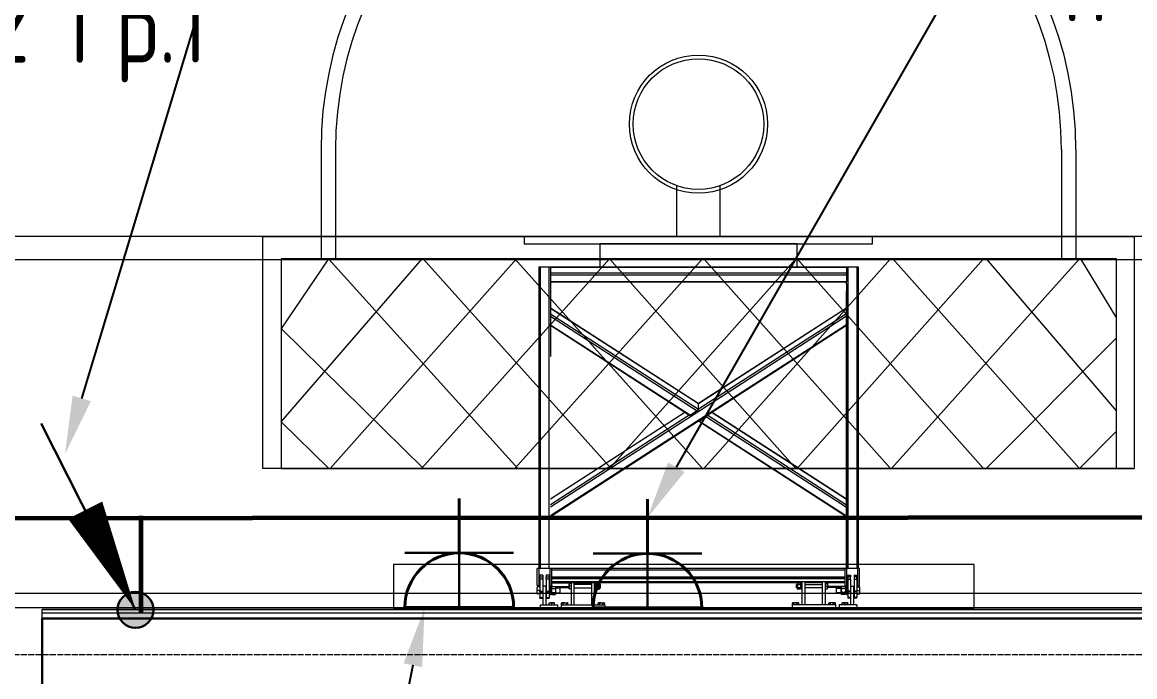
# Model space of a CAD drawing. Header units: millimetres. Extents: x -32 to 417638015, y -35 to 175284279.
# Drawn here: x 416161552 to 416165384, y 175251868 to 175254123 of the extents above; entities that cross this region are included whole.
import ezdxf
from ezdxf import colors
from ezdxf.entities.mleader import LeaderData, LeaderLine
from ezdxf.enums import TextEntityAlignment as Align
from ezdxf.math import Vec2, Vec3

# ---------------------------------------------------------------- set-up
doc = ezdxf.new("R2010")
doc.units = ezdxf.units.MM
doc.linetypes.add('ADSK_Линия сетки', pattern=[25, 20, -2.5, 0, -2.5])
doc.linetypes.add('CONTINOUS', pattern=[0])
for name, color, linetype, lineweight in [('_ЭМ_гофра', 5, 'Continuous', 60), ('_ЭМ_Розетки быт', 5, 'Continuous', 30), ('_ЭМ_ТХобщее_слой', 7, 'Continuous', 30), ('Оси', 253, 'Continuous', 9), ('Стены несущие', 7, 'Continuous', 30), ('Стены отделка', 7, 'Continuous', 30), ('Стены штриховка', 7, 'Continuous', 9), ('ТХ', 5, 'Continuous', 0), ('ШТРИХОВКА', 252, 'Continuous', 15), ('ЭМ_Лоток 1_2', 162, 'Continuous', 30)]:
    doc.layers.add(name, color=color, linetype=linetype, lineweight=lineweight)
doc.layers.add('_ЭМ_Надписи', color=7, linetype='Continuous')
doc.styles.add('GOST Common', font='GOST_Common.ttf', dxfattribs={"width": 0.9, "height": 350})
doc.styles.add('ЭОМ', font='isocpeur.ttf', dxfattribs={"width": 0.85, "height": 250})

# ---------------------------------------------------------------- blocks, each defined once
blk = doc.blocks.new('План подвала')
at = {"layer": 'Оси', "color": 8, "linetype": 'ADSK_Линия сетки'}
blk.add_line((-9557.833, 20539.741), (56671.895, 20539.741), dxfattribs=at)
at = {"layer": 'Стены несущие', "color": 8}
for p, q in [((22618.213, 20663.192), (28501.895, 20663.192)), ((22618.213, 20358.192), (22618.213, 20663.192)), ((28549.213, 20663.192), (22618.213, 20663.192))]:
    blk.add_line(p, q, dxfattribs=at)
at = {"layer": 'Стены отделка', "color": 8, "lineweight": 9}
for p in [(22618.213, 20663.192), (28549.213, 20695.192)]:
    blk.add_line(p, (22618.213, 20695.192), dxfattribs=at)
at = {"layer": 'Стены штриховка', "color": 8}
for p, q in [((28549.213, 20693.192), (22618.213, 20693.192)), ((22618.213, 20683.192), (28501.895, 20683.192))]:
    blk.add_line(p, q, dxfattribs=at)
blk = doc.blocks.new('_ЭМ_ТХ2_подвал')
at = {"color": 8, "lineweight": 5}
for p, q in [((29522.2, 21990.5), (29522.2, 21610.5)), ((29572.2, 21990.5), (29572.2, 21610.5)), ((32072.2, 21990.5), (32072.2, 21610.5)), ((32122.2, 21990.5), (32122.2, 21610.5)), ((35719.6, 21690.5), (25924.8, 21690.5)), ((35799.6, 21610.5), (25844.8, 21610.5)), ((29572.2, 21610.5), (29522.2, 21610.5)), ((32122.2, 21610.5), (32072.2, 21610.5)), ((35849.6, 20460.5), (25794.8, 20460.5)), ((35899.6, 20410.5), (25744.8, 20410.5))]:
    blk.add_line(p, q, dxfattribs=at)
for centre, radius, start, end in [((30042.1, 21154), 3610, 101.5842, 171.4539), ((30041.5, 21155.5), 3530, 101.8392, 171.2843), ((30822.2, 21990.5), 1300, 0, 180), ((30822.2, 21990.5), 1250, 0, 180)]:
    blk.add_arc(centre, radius, start, end, dxfattribs=at)
at = {"layer": 'ТХ', "color": 8, "lineweight": 20}
for p, q in [((30747.2, 21690.5), (30747.2, 21865.6)), ((30897.2, 21690.5), (30897.2, 21865.6)), ((30222.2, 21690.5), (30222.2, 21665.2)), ((31422.2, 21690.5), (30222.2, 21690.5)), ((30897.2, 21690.5), (30747.2, 21690.5)), ((31422.2, 21665.2), (31422.2, 21690.5)), ((30222.2, 21665.2), (31422.2, 21665.2)), ((31162.2, 21665.2), (30482.2, 21665.2)), ((30482.2, 21665.2), (30482.2, 21585.5)), ((31162.2, 21585.5), (31162.2, 21665.2)), ((30482.2, 21585.5), (31162.2, 21585.5))]:
    blk.add_line(p, q, dxfattribs=at)
at = {"layer": 'ТХ', "color": 8, "linetype": 'Continuous', "lineweight": 15}
for p, q in [((30272.2, 21585.5), (31372.2, 21585.5)), ((30272.2, 21585.5), (30272.2, 20546)), ((30277.2, 21585.5), (30277.2, 20546)), ((30307.2, 21585.5), (30307.2, 20546)), ((30312.2, 21585.5), (30312.2, 21565.2)), ((30312.2, 21585.5), (30312.2, 21533.3)), ((30312.2, 21584.4), (31332.2, 21584.4)), ((31332.2, 21585.5), (31332.2, 21565.2)), ((31332.2, 21585.5), (31332.2, 21533.3)), ((31337.2, 21585.5), (31337.2, 20546)), ((31367.2, 21585.5), (31367.2, 20546)), ((31372.2, 21585.5), (31372.2, 20546)), ((30312.2, 21565.2), (31332.2, 21565.2)), ((30312.2, 21565.2), (30312.2, 21558.2)), ((30312.2, 21558.2), (31332.2, 21558.2)), ((30312.2, 21558.2), (30312.2, 21535.1)), ((30312.2, 21535.1), (31332.2, 21535.1)), ((30312.2, 21535.1), (30312.2, 21533.3)), ((31332.2, 21558.2), (31332.2, 21565.2)), ((31332.2, 21558.2), (31332.2, 21535.1)), ((31332.2, 21533.3), (31332.2, 21535.1)), ((31332.2, 21533.3), (30312.2, 21533.3)), ((30312.2, 21533.3), (30312.2, 21526.2)), ((30312.2, 21526.2), (30312.2, 21503.2)), ((30312.2, 21503.2), (30312.2, 21501.4)), ((30312.2, 21501.4), (30312.2, 21310.2)), ((31332.2, 21526.2), (31332.2, 21533.3)), ((31332.2, 21526.2), (31332.2, 21503.2)), ((31332.2, 20546), (31332.2, 21503.2)), ((31332.2, 21501.4), (31332.2, 21310.2)), ((30312.2, 21444.5), (30821.6, 21115.6)), ((30312.2, 21443.5), (30822.2, 21114.3)), ((30312.2, 21424.4), (30822.2, 21095.1)), ((30822.1, 21115.1), (31332.2, 21444.5)), ((31332.2, 21443.5), (30822.2, 21114.3)), ((31332.2, 21424.4), (30822.2, 21095.1)), ((30312.2, 21416.2), (30818.3, 21089.4)), ((31332.2, 21416.2), (30312.2, 20757.6)), ((30312.2, 21386), (30795, 21074.3)), ((31332.2, 21386), (30312.2, 20727.5)), ((30791.7, 21073.7), (30312.2, 21383.3)), ((31332.2, 21383.3), (30312.2, 20724.7)), ((30312.2, 21317.7), (30312.2, 21309.5)), ((30312.2, 21309.5), (30312.2, 21279.3)), ((31332.2, 21309.5), (31332.2, 21317.7)), ((31332.2, 21309.5), (31332.2, 21279.3)), ((30312.2, 21279.3), (30312.2, 21276.6)), ((31332.2, 21276.6), (31332.2, 21279.3)), ((31332.2, 21276.6), (31332.2, 20546)), ((30822.2, 21095.1), (30822.2, 21114.3)), ((30312.2, 20785.9), (30774.8, 21084.6)), ((30775.6, 21084.1), (30312.2, 20785)), ((30790.4, 21074.6), (30312.2, 20765.8)), ((30818.3, 21089.4), (30795, 21074.3)), ((30854.1, 21074.6), (31332.2, 20765.8)), ((30868.9, 21084.1), (31332.2, 20785)), ((30869.6, 21084.6), (31332.2, 20785.9)), ((31332.2, 20724.7), (30822.8, 21053.6)), ((30825.3, 21056), (30825.5, 21055.9)), ((30849.5, 21071.2), (30826.1, 21056.2)), ((30849.5, 21069.3), (30826.1, 21054.2)), ((30826.1, 21054.2), (31332.2, 20727.5)), ((30840.1, 21065.6), (30840.4, 21065.4)), ((30842.7, 21067.2), (30842.9, 21067)), ((30849.5, 21069.3), (31332.2, 20757.6)), ((31377.2, 20546), (30267.2, 20546)), ((30267.2, 20489.1), (30267.2, 20546)), ((30273.2, 20485.3), (30273.2, 20546)), ((30311.2, 20485.3), (30311.2, 20546)), ((30317.2, 20489.1), (30317.2, 20546)), ((31327.2, 20540.5), (30317.2, 20540.5)), ((31327.2, 20489.1), (31327.2, 20546)), ((31333.2, 20485.3), (31333.2, 20546)), ((31371.2, 20485.3), (31371.2, 20546)), ((31377.2, 20489.1), (31377.2, 20546)), ((30286.2, 20523.4), (30276.2, 20523.4)), ((30276.2, 20523.4), (30276.2, 20517)), ((30276.2, 20517), (30286.2, 20517)), ((30276.2, 20510), (30276.2, 20517)), ((30286.2, 20510), (30276.2, 20510)), ((30276.2, 20510), (30276.2, 20467.7)), ((30286.2, 20523.4), (30286.2, 20517)), ((30286.2, 20517), (30286.2, 20510)), ((30286.2, 20510), (30286.2, 20467.7)), ((30308.2, 20523.4), (30298.2, 20523.4)), ((30298.2, 20523.4), (30298.2, 20517)), ((30298.2, 20517), (30308.2, 20517)), ((30298.2, 20510), (30298.2, 20517)), ((30308.2, 20510), (30298.2, 20510)), ((30298.2, 20510), (30298.2, 20467.7)), ((30308.2, 20523.4), (30308.2, 20517)), ((30308.2, 20517), (30308.2, 20510)), ((30308.2, 20510), (30308.2, 20467.7)), ((31327.2, 20516), (30317.2, 20516)), ((31327.2, 20514.5), (30317.2, 20514.5)), ((31327.2, 20510.5), (30317.2, 20510.5)), ((31179.7, 20500.5), (30317.2, 20500.5)), ((30317.2, 20500.5), (30384.7, 20500.5)), ((30384.7, 20420.5), (30384.7, 20500.5)), ((30384.7, 20500.5), (30394.7, 20500.5)), ((30394.7, 20500.5), (30454.7, 20500.5)), ((30394.7, 20420.5), (30394.7, 20500.5)), ((30454.7, 20420.5), (30454.7, 20500.5)), ((30454.7, 20500.5), (30464.7, 20500.5)), ((30464.7, 20420.5), (30464.7, 20500.5)), ((31189.7, 20500.5), (31179.7, 20500.5)), ((31179.7, 20420.5), (31179.7, 20500.5)), ((31249.7, 20500.5), (31189.7, 20500.5)), ((31189.7, 20420.5), (31189.7, 20500.5)), ((31259.7, 20500.5), (31249.7, 20500.5)), ((31249.7, 20420.5), (31249.7, 20500.5)), ((31327.2, 20500.5), (31259.7, 20500.5)), ((31259.7, 20420.5), (31259.7, 20500.5)), ((31336.2, 20523.4), (31346.2, 20523.4)), ((31336.2, 20523.4), (31336.2, 20517)), ((31346.2, 20517), (31336.2, 20517)), ((31336.2, 20517), (31336.2, 20510)), ((31336.2, 20510), (31346.2, 20510)), ((31336.2, 20510), (31336.2, 20467.7)), ((31346.2, 20523.4), (31346.2, 20517)), ((31346.2, 20510), (31346.2, 20517)), ((31346.2, 20510), (31346.2, 20467.7)), ((31358.2, 20523.4), (31368.2, 20523.4)), ((31358.2, 20523.4), (31358.2, 20517)), ((31368.2, 20517), (31358.2, 20517)), ((31358.2, 20517), (31358.2, 20510)), ((31358.2, 20510), (31368.2, 20510)), ((31358.2, 20510), (31358.2, 20467.7)), ((31368.2, 20523.4), (31368.2, 20517)), ((31368.2, 20510), (31368.2, 20517)), ((31368.2, 20510), (31368.2, 20467.7)), ((30276.2, 20482.5), (30267.3, 20482.5)), ((30276.2, 20470.5), (30267.3, 20470.5)), ((30276.2, 20485.3), (30273.2, 20485.3)), ((30276.2, 20467.7), (30286.2, 20467.7)), ((30276.2, 20465.9), (30276.2, 20467.7)), ((30276.2, 20465.9), (30286.2, 20465.9)), ((30276.2, 20465.9), (30276.2, 20446.1)), ((30298.2, 20485.3), (30286.2, 20485.3)), ((30286.2, 20484.5), (30287.2, 20484.5)), ((30286.2, 20480.5), (30287.2, 20480.5)), ((30287.2, 20478.5), (30286.2, 20478.5)), ((30286.2, 20467.7), (30286.2, 20465.9)), ((30286.2, 20465.9), (30286.2, 20446.1)), ((30286.2, 20462.5), (30287.2, 20462.5)), ((30287.2, 20420.5), (30287.2, 20485.3)), ((30297.2, 20420.5), (30297.2, 20485.3)), ((30297.2, 20484.5), (30298.2, 20484.5)), ((30297.2, 20480.5), (30298.2, 20480.5)), ((30298.2, 20478.5), (30297.2, 20478.5)), ((30297.2, 20462.5), (30298.2, 20462.5)), ((30298.2, 20467.7), (30308.2, 20467.7)), ((30298.2, 20465.9), (30298.2, 20467.7)), ((30298.2, 20465.9), (30308.2, 20465.9)), ((30298.2, 20465.9), (30298.2, 20446.1)), ((30311.2, 20485.3), (30308.2, 20485.3)), ((30308.2, 20467.7), (30308.2, 20465.9)), ((30308.2, 20465.9), (30308.2, 20446.1)), ((30311.2, 20485.3), (30311.2, 20464.7)), ((30311.2, 20484.5), (30377.2, 20484.5)), ((30315.7, 20483.1), (30311.2, 20483.1)), ((30311.2, 20464.7), (30311.2, 20455.5)), ((30317.1, 20484.3), (30315.7, 20481.9)), ((30315.7, 20483.1), (30315.7, 20458.2)), ((30317.1, 20484.3), (30329.1, 20484.3)), ((30317.1, 20477.4), (30329.1, 20477.4)), ((30317.1, 20463.5), (30329.1, 20463.5)), ((31177.2, 20496.5), (30317.2, 20496.5)), ((30317.2, 20496.5), (30384.7, 20496.5)), ((30330.5, 20481.9), (30329.1, 20484.3)), ((30330.5, 20459.1), (30330.5, 20481.9)), ((30330.5, 20480.5), (30377.2, 20480.5)), ((30346.2, 20478.5), (30330.5, 20478.5)), ((30330.5, 20462.5), (30346.2, 20462.5)), ((30346.2, 20462.5), (30346.2, 20478.5)), ((30377.2, 20495), (30377.2, 20490.2)), ((30377.2, 20490.2), (30377.2, 20480.7)), ((30377.2, 20476), (30377.2, 20480.7)), ((30384.7, 20495), (30378.1, 20495)), ((30384.7, 20485.5), (30378.1, 20485.5)), ((30384.7, 20476), (30378.1, 20476)), ((30394.7, 20496.5), (30454.7, 20496.5)), ((30454.7, 20491.5), (30394.7, 20491.5)), ((30394.7, 20479.5), (30454.7, 20479.5)), ((30467.2, 20497.5), (30464.7, 20497.5)), ((30464.7, 20473.5), (30467.2, 20473.5)), ((30467.2, 20497.5), (30467.2, 20480.9)), ((30470.7, 20495.1), (30467.2, 20495.1)), ((30467.2, 20480.9), (30467.2, 20473.5)), ((30471.8, 20496.4), (30470.7, 20494.5)), ((30470.7, 20495.1), (30470.7, 20476.2)), ((30470.7, 20476.4), (30471.8, 20474.5)), ((30470.7, 20475.9), (30470.7, 20476.2)), ((30471.8, 20496.4), (30480.4, 20496.4)), ((30471.8, 20490.9), (30480.4, 20490.9)), ((30471.8, 20480), (30480.4, 20480)), ((30471.8, 20474.5), (30480.4, 20474.5)), ((30481.5, 20494.5), (30480.4, 20496.4)), ((30480.4, 20474.5), (30481.5, 20476.4)), ((30481.5, 20476.4), (30481.5, 20494.5)), ((30484.7, 20491.5), (30481.5, 20491.5)), ((30481.5, 20479.5), (30484.7, 20479.5)), ((30484.7, 20479.5), (30484.7, 20491.5)), ((31159.7, 20491.5), (31162.9, 20491.5)), ((31159.7, 20479.5), (31159.7, 20491.5)), ((31162.9, 20479.5), (31159.7, 20479.5)), ((31162.9, 20494.5), (31164, 20496.4)), ((31162.9, 20476.4), (31162.9, 20494.5)), ((31164, 20474.5), (31162.9, 20476.4)), ((31172.6, 20496.4), (31164, 20496.4)), ((31172.6, 20490.9), (31164, 20490.9)), ((31172.6, 20480), (31164, 20480)), ((31172.6, 20474.5), (31164, 20474.5)), ((31172.6, 20496.4), (31173.7, 20494.5)), ((31173.7, 20476.4), (31172.6, 20474.5)), ((31173.7, 20495.1), (31177.2, 20495.1)), ((31173.7, 20495.1), (31173.7, 20476.2)), ((31173.7, 20475.9), (31173.7, 20476.2)), ((31177.2, 20497.5), (31179.7, 20497.5)), ((31177.2, 20497.5), (31177.2, 20480.9)), ((31177.2, 20480.9), (31177.2, 20473.5)), ((31179.7, 20473.5), (31177.2, 20473.5)), ((31249.7, 20496.5), (31189.7, 20496.5)), ((31189.7, 20491.5), (31249.7, 20491.5)), ((31249.7, 20479.5), (31189.7, 20479.5)), ((31327.2, 20496.5), (31259.7, 20496.5)), ((31259.7, 20495), (31266.4, 20495)), ((31259.7, 20485.5), (31266.4, 20485.5)), ((31259.7, 20476), (31266.4, 20476)), ((31267.2, 20495), (31267.2, 20490.2)), ((31267.2, 20490.2), (31267.2, 20480.7)), ((31333.2, 20484.5), (31267.2, 20484.5)), ((31267.2, 20476), (31267.2, 20480.7)), ((31313.9, 20480.5), (31267.2, 20480.5)), ((31298.2, 20478.5), (31313.9, 20478.5)), ((31298.2, 20462.5), (31298.2, 20478.5)), ((31313.9, 20462.5), (31298.2, 20462.5)), ((31313.9, 20481.9), (31315.3, 20484.3)), ((31313.9, 20459.1), (31313.9, 20481.9)), ((31327.3, 20484.3), (31315.3, 20484.3)), ((31327.3, 20477.4), (31315.3, 20477.4)), ((31327.3, 20463.5), (31315.3, 20463.5)), ((31327.3, 20484.3), (31328.7, 20481.9)), ((31328.7, 20483.1), (31333.2, 20483.1)), ((31328.7, 20483.1), (31328.7, 20458.2)), ((31333.2, 20485.3), (31336.2, 20485.3)), ((31333.2, 20485.3), (31333.2, 20464.7)), ((31333.2, 20464.7), (31333.2, 20455.5)), ((31346.2, 20467.7), (31336.2, 20467.7)), ((31336.2, 20467.7), (31336.2, 20465.9)), ((31346.2, 20465.9), (31336.2, 20465.9)), ((31336.2, 20465.9), (31336.2, 20446.1)), ((31346.2, 20485.3), (31358.2, 20485.3)), ((31347.2, 20484.5), (31346.2, 20484.5)), ((31347.2, 20480.5), (31346.2, 20480.5)), ((31346.2, 20478.5), (31347.2, 20478.5)), ((31346.2, 20465.9), (31346.2, 20467.7)), ((31346.2, 20465.9), (31346.2, 20446.1)), ((31347.2, 20462.5), (31346.2, 20462.5)), ((31347.2, 20420.5), (31347.2, 20485.3)), ((31357.2, 20420.5), (31357.2, 20485.3)), ((31358.2, 20484.5), (31357.2, 20484.5)), ((31358.2, 20480.5), (31357.2, 20480.5)), ((31357.2, 20478.5), (31358.2, 20478.5)), ((31358.2, 20462.5), (31357.2, 20462.5)), ((31368.2, 20467.7), (31358.2, 20467.7)), ((31358.2, 20467.7), (31358.2, 20465.9)), ((31368.2, 20465.9), (31358.2, 20465.9)), ((31358.2, 20465.9), (31358.2, 20446.1)), ((31368.2, 20485.3), (31371.2, 20485.3)), ((31368.2, 20482.5), (31377.2, 20482.5)), ((31368.2, 20470.5), (31377.2, 20470.5)), ((31368.2, 20465.9), (31368.2, 20467.7)), ((31368.2, 20465.9), (31368.2, 20446.1)), ((30276.2, 20458.5), (30267.3, 20458.5)), ((30276.2, 20458.4), (30267.3, 20458.4)), ((30276.2, 20446.1), (30286.2, 20446.1)), ((30276.2, 20444.3), (30276.2, 20446.1)), ((30276.2, 20444.3), (30286.2, 20444.3)), ((30286.2, 20446.1), (30286.2, 20444.3)), ((30298.2, 20446.1), (30308.2, 20446.1)), ((30298.2, 20444.3), (30298.2, 20446.1)), ((30298.2, 20444.3), (30308.2, 20444.3)), ((30307.7, 20428), (30312.5, 20428)), ((30307.7, 20420.5), (30307.7, 20427.1)), ((30307.7, 20420.5), (30307.7, 20427.1)), ((30308.2, 20455.5), (30311.2, 20455.5)), ((30308.2, 20446.1), (30308.2, 20444.3)), ((30322, 20428), (30312.5, 20428)), ((30315.7, 20459.1), (30317.1, 20456.6)), ((30315.7, 20457.8), (30315.7, 20458.2)), ((30317.1, 20456.6), (30329.1, 20456.6)), ((30317.2, 20420.5), (30317.2, 20427.1)), ((30326.7, 20428), (30322, 20428)), ((30326.7, 20420.5), (30326.7, 20427.1)), ((30329.1, 20456.6), (30330.5, 20459.1)), ((30352.2, 20428), (30350.8, 20427.1)), ((30350.8, 20420.5), (30350.8, 20427.1)), ((30353.5, 20428), (30352.2, 20428)), ((30361.7, 20428), (30353.5, 20428)), ((30356.2, 20420.5), (30356.2, 20427.1)), ((30361.7, 20428), (30370, 20428)), ((30367.2, 20420.5), (30367.2, 20427.1)), ((30371.2, 20428), (30370, 20428)), ((30372.7, 20427.1), (30371.2, 20428)), ((30372.7, 20420.5), (30372.7, 20427.1)), ((30478.2, 20428), (30476.8, 20427.1)), ((30476.8, 20420.5), (30476.8, 20427.1)), ((30479.5, 20428), (30478.2, 20428)), ((30487.7, 20428), (30479.5, 20428)), ((30482.2, 20420.5), (30482.2, 20427.1)), ((30487.7, 20428), (30496, 20428)), ((30493.2, 20420.5), (30493.2, 20427.1)), ((30497.2, 20428), (30496, 20428)), ((30498.7, 20427.1), (30497.2, 20428)), ((30498.7, 20420.5), (30498.7, 20427.1)), ((31145.8, 20427.1), (31147.2, 20428)), ((31145.8, 20420.5), (31145.8, 20427.1)), ((31147.2, 20428), (31148.5, 20428)), ((31156.7, 20428), (31148.5, 20428)), ((31151.2, 20420.5), (31151.2, 20427.1)), ((31156.7, 20428), (31165, 20428)), ((31162.2, 20420.5), (31162.2, 20427.1)), ((31165, 20428), (31166.2, 20428)), ((31166.2, 20428), (31167.7, 20427.1)), ((31167.7, 20420.5), (31167.7, 20427.1)), ((31271.8, 20427.1), (31273.2, 20428)), ((31271.8, 20420.5), (31271.8, 20427.1)), ((31273.2, 20428), (31274.5, 20428)), ((31282.7, 20428), (31274.5, 20428)), ((31277.2, 20420.5), (31277.2, 20427.1)), ((31282.7, 20428), (31291, 20428)), ((31288.2, 20420.5), (31288.2, 20427.1)), ((31291, 20428), (31292.2, 20428)), ((31292.2, 20428), (31293.7, 20427.1)), ((31293.7, 20420.5), (31293.7, 20427.1)), ((31315.3, 20456.6), (31313.9, 20459.1)), ((31327.3, 20456.6), (31315.3, 20456.6)), ((31317.7, 20428), (31322.5, 20428)), ((31317.7, 20420.5), (31317.7, 20427.1)), ((31322.5, 20428), (31332, 20428)), ((31327.2, 20420.5), (31327.2, 20427.1)), ((31328.7, 20459.1), (31327.3, 20456.6)), ((31328.7, 20457.8), (31328.7, 20458.2)), ((31336.7, 20428), (31332, 20428)), ((31336.2, 20455.5), (31333.2, 20455.5)), ((31346.2, 20446.1), (31336.2, 20446.1)), ((31336.2, 20446.1), (31336.2, 20444.3)), ((31346.2, 20444.3), (31336.2, 20444.3)), ((31336.7, 20420.5), (31336.7, 20427.1)), ((31336.7, 20420.5), (31336.7, 20427.1)), ((31346.2, 20444.3), (31346.2, 20446.1)), ((31368.2, 20446.1), (31358.2, 20446.1)), ((31358.2, 20446.1), (31358.2, 20444.3)), ((31368.2, 20444.3), (31358.2, 20444.3)), ((31368.2, 20458.5), (31377.2, 20458.5)), ((31368.2, 20458.4), (31377.2, 20458.4)), ((31368.2, 20444.3), (31368.2, 20446.1)), ((30277.2, 20420.5), (30277.2, 20410.5)), ((30277.2, 20420.5), (30337.2, 20420.5)), ((30277.2, 20410.5), (31367.2, 20410.5)), ((30337.2, 20420.5), (30337.2, 20410.5)), ((30349.7, 20420.5), (30349.7, 20410.5)), ((30349.7, 20420.5), (30499.7, 20420.5)), ((30499.7, 20420.5), (30499.7, 20410.5)), ((31294.7, 20420.5), (31144.7, 20420.5)), ((31144.7, 20420.5), (31144.7, 20410.5)), ((31294.7, 20420.5), (31294.7, 20410.5)), ((31307.2, 20420.5), (31307.2, 20410.5)), ((31367.2, 20420.5), (31307.2, 20420.5)), ((31367.2, 20420.5), (31367.2, 20410.5))]:
    blk.add_line(p, q, dxfattribs=at)
at = {"layer": 'ТХ', "color": 8}
for points in [[(29321.9, 20891.2), (29321.9, 21690.5)], [(29321.9, 21690.5), (32322.5, 21690.5)], [(29321.9, 20891.2), (29321.9, 21690.5)], [(29321.9, 21690.5), (32322.5, 21690.5)], [(32322.5, 21690.5), (32322.5, 20891.2)], [(32322.5, 21690.5), (32322.5, 20891.2)], [(32262.4, 21613.2), (29385.5, 21613.2)], [(29385.5, 21613.2), (29385.5, 20891.2)], [(32262.4, 21613.2), (29385.5, 21613.2)], [(29385.5, 21613.2), (29385.5, 20891.2)], [(29385.5, 21051.8), (29870.6, 21613.2)], [(29385.5, 21370.8), (29549.1, 21613.2)], [(29548.3, 21613.2), (30200.3, 20891.2)], [(29548.3, 21613.2), (30200.3, 20891.2)], [(29553.7, 20891.2), (30196, 21613.2)], [(29553.7, 20891.2), (30196, 21613.2)], [(29868.7, 20891.2), (30515.6, 21613.2)], [(29874.6, 21613.2), (30521.4, 20891.2)], [(29874.6, 21613.2), (30521.4, 20891.2)], [(30189.9, 21613.2), (30836.7, 20891.2)], [(30189.9, 20891.2), (30836.7, 21613.2)], [(30189.9, 21613.2), (30836.7, 20891.2)], [(30189.9, 20891.2), (30836.7, 21613.2)], [(30515.6, 21613.2), (31157.9, 20891.2)], [(30515.6, 20891.2), (31157.9, 21613.2)], [(30515.6, 21613.2), (31157.9, 20891.2)], [(30515.6, 20891.2), (31157.9, 21613.2)], [(30841, 21613.2), (31483.3, 20891.2)], [(30841, 20891.2), (31483.3, 21613.2)], [(30841, 21613.2), (31483.3, 20891.2)], [(30841, 20891.2), (31483.3, 21613.2)], [(31162.1, 21613.2), (31804.4, 20891.2)], [(31162.1, 20891.2), (31804.4, 21613.2)], [(31162.1, 21613.2), (31804.4, 20891.2)], [(31162.1, 20891.2), (31804.4, 21613.2)], [(31487.6, 20891.2), (32134.2, 21613.2)], [(31487.6, 20891.2), (32134.2, 21613.2)], [(31491.8, 21613.2), (32134.2, 20891.2)], [(31491.8, 21613.2), (32134.2, 20891.2)], [(31813, 21613.2), (32262.4, 21088.1)], [(31813, 21613.2), (32262.4, 21088.1)], [(32138.4, 21613.2), (32262.4, 21409.3)], [(32138.4, 21613.2), (32262.4, 21409.3)], [(32262.4, 20891.2), (32262.4, 21613.2)], [(32262.4, 20891.2), (32262.4, 21613.2)], [(29385.5, 21373.1), (29874.8, 20891.2)], [(29385.5, 21373.1), (29874.8, 20891.2)], [(31813, 20891.2), (32262.4, 21340.6)], [(31813, 20891.2), (32262.4, 21340.6)], [(29385.5, 21051.8), (29548.6, 20891.2)], [(29385.5, 21051.8), (29548.6, 20891.2)], [(32134.2, 20891.2), (32262.4, 21019.4)], [(32134.2, 20891.2), (32262.4, 21019.4)], [(32318.2, 20891.2), (29321.9, 20891.2)], [(29385.5, 20891.2), (32262.4, 20891.2)], [(29385.5, 20891.2), (32262.4, 20891.2)], [(30164.5, 20891.2), (32322.5, 20891.2)], [(30164.5, 20891.2), (32322.5, 20891.2)]]:
    blk.add_lwpolyline(points, dxfattribs=at)
blk.add_lwpolyline([(29772.2, 20410.5), (31772.2, 20410.5), (31772.2, 20560.5), (29772.2, 20560.5)], close=True, dxfattribs=at)
at = {"layer": 'ТХ', "color": 8, "linetype": 'Continuous', "lineweight": 15, "flags": 128}
for points in [[(30273.2, 20485.3), (30272.1, 20485.3), (30270.9, 20485.6), (30269.9, 20485.9), (30269, 20486.4), (30268.2, 20487), (30267.7, 20487.6), (30267.3, 20488.3), (30267.2, 20489.1)], [(30317.2, 20489.1), (30317.1, 20488.3), (30316.8, 20487.6), (30316.2, 20487), (30315.5, 20486.4), (30314.6, 20485.9), (30313.5, 20485.6), (30312.4, 20485.3), (30311.2, 20485.3)], [(31327.2, 20489.1), (31327.3, 20488.3), (31327.7, 20487.6), (31328.2, 20487), (31329, 20486.4), (31329.9, 20485.9), (31330.9, 20485.6), (31332.1, 20485.3), (31333.2, 20485.3)], [(31371.2, 20485.3), (31372.4, 20485.3), (31373.5, 20485.6), (31374.6, 20485.9), (31375.5, 20486.4), (31376.2, 20487), (31376.8, 20487.6), (31377.1, 20488.3), (31377.2, 20489.1)]]:
    blk.add_lwpolyline(points, dxfattribs=at)
at = {"layer": 'ТХ', "color": 8, "lineweight": 20}
for radius in [238, 225]:
    blk.add_circle((30822.2, 22077.7), radius, dxfattribs=at)
at = {"layer": 'ТХ', "color": 8, "linetype": 'Continuous', "lineweight": 15, "extrusion": (0, 0, -1)}
for centre, major_axis, ratio, start_param, end_param in [((30818.3, 21111.8), (3.45, 3.7), 0.485061, 6.196696, 6.763079), ((30795, 21077.5), (3.45, 3.7), 0.485061, 2.05069, 3.055103), ((30818.3, 21092.6), (3.45, 3.7), 0.485061, 0.479894, 2.05069), ((30826.1, 21057.4), (3.45, 3.7), 0.485061, 2.05069, 3.326201), ((30826.1, 21057.4), (1.38, 1.48), 0.485061, 2.05069, 2.806767), ((30849.5, 21072.5), (3.45, 3.7), 0.485061, 0.77518, 2.05069), ((30849.5, 21072.5), (1.38, 1.48), 0.485061, 1.294614, 2.05069), ((31180.8, 20485.5), (26.4, 0), 0.36397, 1.707011, 1.842622), ((31173.6, 20485.5), (26.4, 0), 0.36397, 1.434582, 1.5677), ((31337.8, 20470.5), (34.8, 0), 0.36397, 1.703684, 1.835861), ((31328.6, 20470.5), (34.8, 0), 0.36397, 1.437909, 1.567775)]:
    blk.add_ellipse(centre, major_axis=major_axis, ratio=ratio, start_param=start_param, end_param=end_param, dxfattribs=at)
at = {"layer": 'ТХ', "color": 8, "linetype": 'Continuous', "lineweight": 15}
for centre, major_axis, start_param, end_param in [((30463.6, 20485.5), (-26.4, 0), 1.707011, 1.842622), ((30470.8, 20485.5), (-26.4, 0), 1.434582, 1.5677), ((30306.6, 20470.5), (-34.8, 0), 1.703684, 1.835861), ((30315.8, 20470.5), (-34.8, 0), 1.437909, 1.567775)]:
    blk.add_ellipse(centre, major_axis=major_axis, ratio=0.36397, start_param=start_param, end_param=end_param, dxfattribs=at)
for points, knots in [([(30266.2, 20476.5), (30266.2, 20476.7), (30266.2, 20477.7), (30266.5, 20479.8), (30267, 20481.6), (30267.3, 20482.5)], [0, 0, 0, 0, 0.070099, 0.530789, 1, 1, 1, 1]), ([(30267.3, 20482.5), (30266.9, 20482.5), (30266.3, 20482.5), (30266.2, 20482.5), (30266.2, 20482.5)], [0, 0, 0, 0, 0.767633, 1, 1, 1, 1]), ([(30267.3, 20470.5), (30267, 20471.5), (30266.4, 20473.5), (30266.3, 20475.5), (30266.2, 20476.5)], [0, 0, 0, 0, 0.495458, 1, 1, 1, 1]), ([(30266.2, 20464.5), (30266.2, 20464.7), (30266.2, 20465.7), (30266.5, 20467.8), (30267, 20469.6), (30267.3, 20470.5)], [0, 0, 0, 0, 0.070099, 0.530789, 1, 1, 1, 1]), ([(30267.3, 20458.5), (30267, 20459.5), (30266.4, 20461.4), (30266.3, 20463.5), (30266.2, 20464.5)], [0, 0, 0, 0, 0.495458, 1, 1, 1, 1]), ([(30317.1, 20484.3), (30316.8, 20483.7), (30316.2, 20482.5), (30316, 20480.7), (30316.3, 20479), (30316.9, 20477.9), (30317.1, 20477.4)], [0, 0, 0, 0, 0.264607, 0.534953, 0.765346, 1, 1, 1, 1]), ([(30317.1, 20477.4), (30316.7, 20475.7), (30316, 20472.8), (30316.1, 20468.6), (30316.5, 20465.7), (30317, 20464), (30317.1, 20463.5)], [0, 0, 0, 0, 0.375278, 0.62599, 0.883474, 1, 1, 1, 1]), ([(30317.1, 20463.5), (30316.8, 20462.9), (30316.2, 20461.7), (30316, 20459.9), (30316.3, 20458.2), (30316.9, 20457.1), (30317.1, 20456.6)], [0, 0, 0, 0, 0.264607, 0.534953, 0.765346, 1, 1, 1, 1]), ([(30329.1, 20484.3), (30329.4, 20483.7), (30330, 20482.5), (30330.3, 20480.7), (30329.9, 20479), (30329.4, 20477.9), (30329.1, 20477.4)], [0, 0, 0, 0, 0.264607, 0.534953, 0.765346, 1, 1, 1, 1]), ([(30329.1, 20477.4), (30329.5, 20475.7), (30330.2, 20472.8), (30330.2, 20468.6), (30329.7, 20465.7), (30329.3, 20464), (30329.1, 20463.5)], [0, 0, 0, 0, 0.375278, 0.62599, 0.883474, 1, 1, 1, 1]), ([(30329.1, 20463.5), (30329.4, 20462.9), (30330, 20461.7), (30330.3, 20459.9), (30329.9, 20458.2), (30329.4, 20457.1), (30329.1, 20456.6)], [0, 0, 0, 0, 0.264607, 0.534953, 0.765346, 1, 1, 1, 1]), ([(30377.2, 20490.2), (30377.2, 20490.3), (30377.2, 20491.2), (30377.4, 20492.8), (30377.9, 20494.2), (30378.1, 20495)], [0, 0, 0, 0, 0.0700918, 0.5307854, 1, 1, 1, 1]), ([(30378.1, 20495), (30377.7, 20495), (30377.3, 20495), (30377.2, 20495), (30377.2, 20495)], [0, 0, 0, 0, 0.777112, 1, 1, 1, 1]), ([(30378.1, 20485.5), (30377.8, 20486.2), (30377.4, 20487.8), (30377.3, 20489.4), (30377.2, 20490.2)], [0, 0, 0, 0, 0.495458, 1, 1, 1, 1]), ([(30377.2, 20480.7), (30377.2, 20480.8), (30377.2, 20481.7), (30377.4, 20483.3), (30377.9, 20484.7), (30378.1, 20485.5)], [0, 0, 0, 0, 0.0700918, 0.5307854, 1, 1, 1, 1]), ([(30378.1, 20476), (30377.8, 20476.7), (30377.4, 20478.3), (30377.3, 20479.9), (30377.2, 20480.7)], [0, 0, 0, 0, 0.495458, 1, 1, 1, 1]), ([(30377.2, 20476), (30377.2, 20476), (30377.3, 20476), (30377.7, 20476), (30378.1, 20476)], [0, 0, 0, 0, 0.222888, 1, 1, 1, 1]), ([(30471.8, 20496.4), (30471.6, 20495.9), (30471.1, 20495), (30470.9, 20493.6), (30471.2, 20492.2), (30471.6, 20491.4), (30471.8, 20490.9)], [0, 0, 0, 0, 0.2646059, 0.5349496, 0.7653441, 1, 1, 1, 1]), ([(30471.8, 20490.9), (30471.5, 20489.6), (30471, 20487.3), (30471, 20484), (30471.4, 20481.7), (30471.7, 20480.4), (30471.8, 20480)], [0, 0, 0, 0, 0.373977, 0.624518, 0.881825, 1, 1, 1, 1]), ([(30471.8, 20480), (30471.6, 20479.5), (30471.1, 20478.5), (30470.9, 20477.1), (30471.2, 20475.7), (30471.6, 20474.9), (30471.8, 20474.5)], [0, 0, 0, 0, 0.264606, 0.53495, 0.765344, 1, 1, 1, 1]), ([(30480.4, 20496.4), (30480.6, 20495.9), (30481.1, 20495), (30481.3, 20493.6), (30481.1, 20492.2), (30480.6, 20491.4), (30480.4, 20490.9)], [0, 0, 0, 0, 0.264606, 0.53495, 0.765344, 1, 1, 1, 1]), ([(30480.4, 20490.9), (30480.7, 20489.6), (30481.3, 20487.3), (30481.3, 20484), (30480.9, 20481.7), (30480.5, 20480.4), (30480.4, 20480)], [0, 0, 0, 0, 0.373977, 0.624518, 0.881825, 1, 1, 1, 1]), ([(30480.4, 20480), (30480.6, 20479.5), (30481.1, 20478.5), (30481.3, 20477.1), (30481.1, 20475.7), (30480.6, 20474.9), (30480.4, 20474.5)], [0, 0, 0, 0, 0.264606, 0.53495, 0.765344, 1, 1, 1, 1]), ([(31164, 20496.4), (31163.8, 20495.9), (31163.3, 20495), (31163.1, 20493.6), (31163.4, 20492.2), (31163.8, 20491.4), (31164, 20490.9)], [0, 0, 0, 0, 0.264606, 0.53495, 0.765344, 1, 1, 1, 1]), ([(31164, 20490.9), (31163.7, 20489.6), (31163.2, 20487.3), (31163.2, 20484), (31163.6, 20481.7), (31163.9, 20480.4), (31164, 20480)], [0, 0, 0, 0, 0.373977, 0.624518, 0.881825, 1, 1, 1, 1]), ([(31164, 20480), (31163.8, 20479.5), (31163.3, 20478.5), (31163.1, 20477.1), (31163.4, 20475.7), (31163.8, 20474.9), (31164, 20474.5)], [0, 0, 0, 0, 0.264606, 0.53495, 0.765344, 1, 1, 1, 1]), ([(31172.6, 20496.4), (31172.8, 20495.9), (31173.3, 20495), (31173.5, 20493.6), (31173.3, 20492.2), (31172.8, 20491.4), (31172.6, 20490.9)], [0, 0, 0, 0, 0.2646059, 0.5349496, 0.7653441, 1, 1, 1, 1]), ([(31172.6, 20490.9), (31172.9, 20489.6), (31173.5, 20487.3), (31173.5, 20484), (31173.1, 20481.7), (31172.7, 20480.4), (31172.6, 20480)], [0, 0, 0, 0, 0.373977, 0.624518, 0.881825, 1, 1, 1, 1]), ([(31172.6, 20480), (31172.8, 20479.5), (31173.3, 20478.5), (31173.5, 20477.1), (31173.3, 20475.7), (31172.8, 20474.9), (31172.6, 20474.5)], [0, 0, 0, 0, 0.264606, 0.53495, 0.765344, 1, 1, 1, 1]), ([(31267.2, 20490.2), (31267.2, 20490.3), (31267.2, 20491.2), (31267, 20492.8), (31266.6, 20494.2), (31266.4, 20495)], [0, 0, 0, 0, 0.0700918, 0.5307854, 1, 1, 1, 1]), ([(31266.4, 20495), (31266.7, 20495), (31267.2, 20495), (31267.2, 20495), (31267.2, 20495)], [0, 0, 0, 0, 0.777112, 1, 1, 1, 1]), ([(31266.4, 20485.5), (31266.6, 20486.2), (31267.1, 20487.8), (31267.2, 20489.4), (31267.2, 20490.2)], [0, 0, 0, 0, 0.495458, 1, 1, 1, 1]), ([(31267.2, 20480.7), (31267.2, 20480.8), (31267.2, 20481.7), (31267, 20483.3), (31266.6, 20484.7), (31266.4, 20485.5)], [0, 0, 0, 0, 0.0700918, 0.5307854, 1, 1, 1, 1]), ([(31266.4, 20476), (31266.6, 20476.7), (31267.1, 20478.3), (31267.2, 20479.9), (31267.2, 20480.7)], [0, 0, 0, 0, 0.495458, 1, 1, 1, 1]), ([(31267.2, 20476), (31267.2, 20476), (31267.2, 20476), (31266.7, 20476), (31266.4, 20476)], [0, 0, 0, 0, 0.222888, 1, 1, 1, 1]), ([(31315.3, 20484.3), (31315, 20483.7), (31314.4, 20482.5), (31314.2, 20480.7), (31314.5, 20479), (31315.1, 20477.9), (31315.3, 20477.4)], [0, 0, 0, 0, 0.264607, 0.534953, 0.765346, 1, 1, 1, 1]), ([(31315.3, 20477.4), (31314.9, 20475.7), (31314.2, 20472.8), (31314.3, 20468.6), (31314.7, 20465.7), (31315.2, 20464), (31315.3, 20463.5)], [0, 0, 0, 0, 0.375278, 0.62599, 0.883474, 1, 1, 1, 1]), ([(31315.3, 20463.5), (31315, 20462.9), (31314.4, 20461.7), (31314.2, 20459.9), (31314.5, 20458.2), (31315.1, 20457.1), (31315.3, 20456.6)], [0, 0, 0, 0, 0.264607, 0.534953, 0.765346, 1, 1, 1, 1]), ([(31327.3, 20484.3), (31327.6, 20483.7), (31328.2, 20482.5), (31328.5, 20480.7), (31328.1, 20479), (31327.6, 20477.9), (31327.3, 20477.4)], [0, 0, 0, 0, 0.264607, 0.534953, 0.765346, 1, 1, 1, 1]), ([(31327.3, 20477.4), (31327.7, 20475.7), (31328.4, 20472.8), (31328.4, 20468.6), (31327.9, 20465.7), (31327.5, 20464), (31327.3, 20463.5)], [0, 0, 0, 0, 0.375278, 0.62599, 0.883474, 1, 1, 1, 1]), ([(31327.3, 20463.5), (31327.6, 20462.9), (31328.2, 20461.7), (31328.5, 20459.9), (31328.1, 20458.2), (31327.6, 20457.1), (31327.3, 20456.6)], [0, 0, 0, 0, 0.264607, 0.534953, 0.765346, 1, 1, 1, 1]), ([(31378.2, 20476.5), (31378.2, 20476.7), (31378.2, 20477.7), (31378, 20479.8), (31377.4, 20481.6), (31377.2, 20482.5)], [0, 0, 0, 0, 0.070099, 0.530789, 1, 1, 1, 1]), ([(31377.2, 20482.5), (31377.6, 20482.5), (31378.2, 20482.5), (31378.2, 20482.5), (31378.2, 20482.5)], [0, 0, 0, 0, 0.767633, 1, 1, 1, 1]), ([(31377.2, 20470.5), (31377.5, 20471.5), (31378.1, 20473.5), (31378.2, 20475.5), (31378.2, 20476.5)], [0, 0, 0, 0, 0.495458, 1, 1, 1, 1]), ([(31378.2, 20464.5), (31378.2, 20464.7), (31378.2, 20465.7), (31378, 20467.8), (31377.4, 20469.6), (31377.2, 20470.5)], [0, 0, 0, 0, 0.070099, 0.530789, 1, 1, 1, 1]), ([(31377.2, 20458.5), (31377.5, 20459.5), (31378.1, 20461.4), (31378.2, 20463.5), (31378.2, 20464.5)], [0, 0, 0, 0, 0.495458, 1, 1, 1, 1]), ([(30266.2, 20458.5), (30266.2, 20458.5), (30266.3, 20458.5), (30266.9, 20458.5), (30267.3, 20458.5)], [0, 0, 0, 0, 0.232367, 1, 1, 1, 1]), ([(30267.3, 20458.4), (30267.2, 20458.4), (30266.8, 20458.4), (30266.3, 20458.4), (30266.3, 20458.4), (30266.2, 20458.5)], [0, 0, 0, 0, 0.211364, 0.60308, 1, 1, 1, 1]), ([(30307.7, 20427.1), (30308.5, 20427.3), (30310.1, 20427.8), (30311.7, 20427.9), (30312.5, 20428)], [0, 0, 0, 0, 0.495458, 1, 1, 1, 1]), ([(30307.7, 20428), (30307.7, 20427.9), (30307.7, 20427.9), (30307.7, 20427.5), (30307.7, 20427.1)], [0, 0, 0, 0, 0.222888, 1, 1, 1, 1]), ([(30307.7, 20427.1), (30307.7, 20427.2), (30307.7, 20427.7), (30307.7, 20427.8), (30307.7, 20428)], [0, 0, 0, 0, 0.199576, 1, 1, 1, 1]), ([(30312.5, 20428), (30312.6, 20428), (30313.4, 20427.9), (30315.1, 20427.8), (30316.5, 20427.3), (30317.2, 20427.1)], [0, 0, 0, 0, 0.070092, 0.530785, 1, 1, 1, 1]), ([(30317.2, 20427.1), (30318, 20427.3), (30319.6, 20427.8), (30321.2, 20427.9), (30322, 20428)], [0, 0, 0, 0, 0.495458, 1, 1, 1, 1]), ([(30322, 20428), (30322.1, 20428), (30322.9, 20427.9), (30324.6, 20427.8), (30326, 20427.3), (30326.7, 20427.1)], [0, 0, 0, 0, 0.070092, 0.530785, 1, 1, 1, 1]), ([(30326.7, 20427.1), (30326.7, 20427.5), (30326.7, 20427.9), (30326.7, 20427.9), (30326.7, 20428)], [0, 0, 0, 0, 0.7771125, 1, 1, 1, 1]), ([(30350.8, 20427.1), (30351.2, 20427.3), (30352.1, 20427.8), (30353, 20427.9), (30353.5, 20428)], [0, 0, 0, 0, 0.495458, 1, 1, 1, 1]), ([(30353.5, 20428), (30353.6, 20428), (30354.1, 20427.9), (30355, 20427.8), (30355.8, 20427.3), (30356.2, 20427.1)], [0, 0, 0, 0, 0.070092, 0.530785, 1, 1, 1, 1]), ([(30356.2, 20427.1), (30356.6, 20427.2), (30358.4, 20427.7), (30360.2, 20427.8), (30361.7, 20428)], [0, 0, 0, 0, 0.199576, 1, 1, 1, 1]), ([(30361.7, 20428), (30362.1, 20427.9), (30364, 20427.9), (30365.8, 20427.5), (30367.2, 20427.1)], [0, 0, 0, 0, 0.222888, 1, 1, 1, 1]), ([(30367.2, 20427.1), (30367.7, 20427.3), (30368.6, 20427.8), (30369.5, 20427.9), (30370, 20428)], [0, 0, 0, 0, 0.495458, 1, 1, 1, 1]), ([(30370, 20428), (30370, 20428), (30370.5, 20427.9), (30371.4, 20427.8), (30372.3, 20427.3), (30372.7, 20427.1)], [0, 0, 0, 0, 0.070092, 0.530785, 1, 1, 1, 1]), ([(30476.8, 20427.1), (30477.2, 20427.3), (30478.1, 20427.8), (30479, 20427.9), (30479.5, 20428)], [0, 0, 0, 0, 0.495458, 1, 1, 1, 1]), ([(30479.5, 20428), (30479.6, 20428), (30480.1, 20427.9), (30481, 20427.8), (30481.8, 20427.3), (30482.2, 20427.1)], [0, 0, 0, 0, 0.070092, 0.530785, 1, 1, 1, 1]), ([(30482.2, 20427.1), (30482.6, 20427.2), (30484.4, 20427.7), (30486.2, 20427.8), (30487.7, 20428)], [0, 0, 0, 0, 0.199576, 1, 1, 1, 1]), ([(30487.7, 20428), (30488.1, 20427.9), (30490, 20427.9), (30491.8, 20427.5), (30493.2, 20427.1)], [0, 0, 0, 0, 0.222888, 1, 1, 1, 1]), ([(30493.2, 20427.1), (30493.7, 20427.3), (30494.6, 20427.8), (30495.5, 20427.9), (30496, 20428)], [0, 0, 0, 0, 0.495458, 1, 1, 1, 1]), ([(30496, 20428), (30496, 20428), (30496.5, 20427.9), (30497.4, 20427.8), (30498.3, 20427.3), (30498.7, 20427.1)], [0, 0, 0, 0, 0.070092, 0.530785, 1, 1, 1, 1]), ([(31148.5, 20428), (31148.4, 20428), (31147.9, 20427.9), (31147, 20427.8), (31146.2, 20427.3), (31145.8, 20427.1)], [0, 0, 0, 0, 0.070092, 0.530785, 1, 1, 1, 1]), ([(31151.2, 20427.1), (31150.8, 20427.3), (31149.9, 20427.8), (31149, 20427.9), (31148.5, 20428)], [0, 0, 0, 0, 0.495458, 1, 1, 1, 1]), ([(31156.7, 20428), (31156.3, 20427.9), (31154.5, 20427.9), (31152.6, 20427.5), (31151.2, 20427.1)], [0, 0, 0, 0, 0.222888, 1, 1, 1, 1]), ([(31162.2, 20427.1), (31161.9, 20427.2), (31160.1, 20427.7), (31158.2, 20427.8), (31156.7, 20428)], [0, 0, 0, 0, 0.199576, 1, 1, 1, 1]), ([(31165, 20428), (31164.9, 20428), (31164.4, 20427.9), (31163.5, 20427.8), (31162.6, 20427.3), (31162.2, 20427.1)], [0, 0, 0, 0, 0.070092, 0.530785, 1, 1, 1, 1]), ([(31167.7, 20427.1), (31167.3, 20427.3), (31166.4, 20427.8), (31165.4, 20427.9), (31165, 20428)], [0, 0, 0, 0, 0.495458, 1, 1, 1, 1]), ([(31274.5, 20428), (31274.4, 20428), (31273.9, 20427.9), (31273, 20427.8), (31272.2, 20427.3), (31271.8, 20427.1)], [0, 0, 0, 0, 0.070092, 0.530785, 1, 1, 1, 1]), ([(31277.2, 20427.1), (31276.8, 20427.3), (31275.9, 20427.8), (31275, 20427.9), (31274.5, 20428)], [0, 0, 0, 0, 0.495458, 1, 1, 1, 1]), ([(31282.7, 20428), (31282.3, 20427.9), (31280.5, 20427.9), (31278.6, 20427.5), (31277.2, 20427.1)], [0, 0, 0, 0, 0.222888, 1, 1, 1, 1]), ([(31288.2, 20427.1), (31287.9, 20427.2), (31286.1, 20427.7), (31284.2, 20427.8), (31282.7, 20428)], [0, 0, 0, 0, 0.199576, 1, 1, 1, 1]), ([(31291, 20428), (31290.9, 20428), (31290.4, 20427.9), (31289.5, 20427.8), (31288.6, 20427.3), (31288.2, 20427.1)], [0, 0, 0, 0, 0.070092, 0.530785, 1, 1, 1, 1]), ([(31293.7, 20427.1), (31293.3, 20427.3), (31292.4, 20427.8), (31291.4, 20427.9), (31291, 20428)], [0, 0, 0, 0, 0.495458, 1, 1, 1, 1]), ([(31322.5, 20428), (31322.4, 20428), (31321.5, 20427.9), (31319.9, 20427.8), (31318.5, 20427.3), (31317.7, 20427.1)], [0, 0, 0, 0, 0.070092, 0.530785, 1, 1, 1, 1]), ([(31317.7, 20427.1), (31317.7, 20427.5), (31317.7, 20427.9), (31317.7, 20427.9), (31317.7, 20428)], [0, 0, 0, 0, 0.7771125, 1, 1, 1, 1]), ([(31327.2, 20427.1), (31326.5, 20427.3), (31324.9, 20427.8), (31323.3, 20427.9), (31322.5, 20428)], [0, 0, 0, 0, 0.495458, 1, 1, 1, 1]), ([(31332, 20428), (31331.9, 20428), (31331, 20427.9), (31329.4, 20427.8), (31328, 20427.3), (31327.2, 20427.1)], [0, 0, 0, 0, 0.070092, 0.530785, 1, 1, 1, 1]), ([(31336.7, 20427.1), (31336, 20427.3), (31334.4, 20427.8), (31332.8, 20427.9), (31332, 20428)], [0, 0, 0, 0, 0.495458, 1, 1, 1, 1]), ([(31336.7, 20428), (31336.7, 20427.9), (31336.7, 20427.9), (31336.7, 20427.5), (31336.7, 20427.1)], [0, 0, 0, 0, 0.222888, 1, 1, 1, 1]), ([(31336.7, 20427.1), (31336.7, 20427.2), (31336.7, 20427.7), (31336.7, 20427.8), (31336.7, 20428)], [0, 0, 0, 0, 0.199576, 1, 1, 1, 1]), ([(31378.2, 20458.5), (31378.2, 20458.5), (31378.2, 20458.5), (31377.6, 20458.5), (31377.2, 20458.5)], [0, 0, 0, 0, 0.232367, 1, 1, 1, 1]), ([(31377.2, 20458.4), (31377.3, 20458.4), (31377.7, 20458.4), (31378.1, 20458.4), (31378.2, 20458.4), (31378.2, 20458.5)], [0, 0, 0, 0, 0.211364, 0.60308, 1, 1, 1, 1])]:
    blk.add_open_spline(points, degree=3, knots=knots, dxfattribs=at)
blk = doc.blocks.new('*U1114')
at = {"linetype": 'CONTINOUS'}
h = blk.add_hatch(color=0, dxfattribs=at)
h.dxf.hatch_style = 1
h.paths.add_polyline_path([(196, -63, 1), (-198, 66, 1)])
at = {"color": 0, "linetype": 'CONTINOUS'}
blk.add_line((-1084, 2142), (-1, 1), dxfattribs=at)
blk.add_lwpolyline([(-1, 1, 0, 440, 0), (-580, 1146, 440, 440, 0)], format="xyseb", dxfattribs=at)
blk.add_circle((-1, 1), 207, dxfattribs=at)
blk = doc.blocks.new('*U1166')
at = {"color": 0, "lineweight": 40}
for p, q in [((0, 250), (0, 500)), ((-250, 0), (250, 0))]:
    blk.add_line(p, q, dxfattribs=at)
at = {"color": 0}
for p, q in [((-250, 250), (250, 250)), ((0, 0), (0, 250))]:
    blk.add_line(p, q, dxfattribs=at)
at = {"color": 0, "lineweight": 40}
blk.add_arc((0, 0), 250, 0, 180, dxfattribs=at)
at = {"color": 7, "linetype": 'ByBlock', "style": 'GOST Common', "width": 0.9}
blk.add_attdef('ГРУППА', text='', height=350, dxfattribs=at).set_placement((-541.3, 785.7), align=Align.RIGHT)
at = {"color": 7, "style": 'GOST Common', "width": 0.9}
for tag, p in [('ВЫСОТА', (-1722, 323.9)), ('КОЛВО', (478, -986))]:
    blk.add_attdef(tag, p, '', height=350, dxfattribs=at)
blk = doc.blocks.new('*U1165')
at = {"color": 0, "lineweight": 40}
for p, q in [((0, 250), (0, 500)), ((-250, 0), (250, 0))]:
    blk.add_line(p, q, dxfattribs=at)
at = {"color": 0}
for p, q in [((-250, 250), (250, 250)), ((0, 0), (0, 250))]:
    blk.add_line(p, q, dxfattribs=at)
at = {"color": 0, "lineweight": 40}
blk.add_arc((0, 0), 250, 0, 180, dxfattribs=at)
at = {"color": 7, "linetype": 'ByBlock', "style": 'GOST Common', "width": 0.9}
blk.add_attdef('ГРУППА', text='', height=350, dxfattribs=at).set_placement((-541.3, 785.7), align=Align.RIGHT)
at = {"color": 7, "style": 'GOST Common', "width": 0.9}
for tag, p in [('ВЫСОТА', (-1722, 323.9)), ('КОЛВО', (478, -986))]:
    blk.add_attdef(tag, p, '', height=350, dxfattribs=at)

msp = doc.modelspace()

# ---------------------------------------------------------------- linework, layer by layer
at = {"layer": '_ЭМ_гофра', "linetype": 'ByBlock'}
for points in [[(416160085.7, 175252414.3), (416169118.5, 175252419)], [(416161961.7, 175252089.3), (416161961.7, 175252422.7)]]:
    msp.add_lwpolyline(points, dxfattribs=at)

# ---------------------------------------------------------------- block references
at = {"layer": '_ЭМ_Розетки быт', "xscale": 0.75, "yscale": 0.75, "zscale": 0.75}
for name, p in [('*U1166', (416163057.2, 175252106.9)), ('*U1165', (416163705.7, 175252105))]:
    msp.add_blockref(name, p, dxfattribs=at)
at = {"layer": '_ЭМ_ТХобщее_слой', "lineweight": 50}
msp.add_blockref('_ЭМ_ТХ2_подвал', (416133059, 175231694.6), dxfattribs=at)
at = {"layer": 'ШТРИХОВКА'}
msp.add_blockref('План подвала', (416139002.6, 175231404.8), dxfattribs=at)
at = {"layer": 'ЭМ_Лоток 1_2', "xscale": 0.3, "yscale": 0.3, "zscale": 0.3}
msp.add_blockref('*U1114', (416161942.8, 175252098), dxfattribs=at)

# ---------------------------------------------------------------- leaders
at = {"layer": '_ЭМ_Надписи', "color": 7, "ltscale": 5}
ml = msp.add_multileader_mtext('Standard', dxfattribs=at)
ml.set_content('{\\fGOST Common|b0|i0|c204|p34;\\W0.9;\\C256;1ЩРС-2\\fISOCPEUR|b0|i0|c204|p34;\\W0.85; Гр.1\\PТабло h=5.5м}', color=1, style='ЭОМ')
ml.set_leader_properties()
ml.build(insert=Vec2(0, 0))
ml.multileader.update_dxf_attribs({"text_left_attachment_type": 6, "text_right_attachment_type": 6, "dogleg_length": 0, "arrow_head_size": 200})
ctx = ml.context
ctx.base_point, ctx.char_height, ctx.arrow_head_size, ctx.landing_gap_size, ctx.plane_origin = Vec3(416165134.7, 175254909.5), 250, 200, 0, Vec3(416130985.3, 175257615.4)
ctx.left_attachment, ctx.right_attachment = 6, 6
notes = []
notes.append((ctx, [(0, (1, 1, 0), (416165134.7, 175254909.5), (1, 0), 0, [(0, [(416163705.7, 175252416.2)], 0, [])])]))
ctx.mtext.insert, ctx.mtext.width, ctx.mtext.defined_height, ctx.mtext.flow_direction = Vec3(416165134.7, 175255209.5), 1629.256, 545.6, 5
ml = msp.add_multileader_mtext('Standard', dxfattribs=at)
ml.set_content('{\\fGOST Common|b0|i0|c204|p34;\\W0.9;\\C256;1ЩРС-2\\fISOCPEUR|b0|i0|c204|p34;\\W0.85; Гр.2\\P\\fGOST Common|b0|i0|c204|p34;\\W0.9;1ЩРС-2\\fISOCPEUR|b0|i0|c204|p34;\\W0.85; Гр.1}', color=1, style='ЭОМ')
ml.set_leader_properties()
ml.build(insert=Vec2(0, 0))
ml.multileader.update_dxf_attribs({"text_left_attachment_type": 6, "text_right_attachment_type": 6, "dogleg_length": 0, "arrow_head_size": 200})
ctx = ml.context
ctx.base_point, ctx.char_height, ctx.arrow_head_size, ctx.landing_gap_size, ctx.plane_origin = Vec3(416160602.6, 175254325.9, -64.3), 250, 200, 0, Vec3(416135480.5, 175270945.1, -64.3)
ctx.left_attachment, ctx.right_attachment = 6, 6
notes.append((ctx, [(1, (1, 1, 0), (416162208.9, 175254325.9, -64.3), (-1, 0), 0, [(0, [(416161699.5, 175252635.4, -64.3)], 0, [])])]))
ctx.mtext.insert, ctx.mtext.width, ctx.mtext.defined_height, ctx.mtext.flow_direction = Vec3(416160602.6, 175254650.9, -64.3), 1629.256, 545.6, 5
ml = msp.add_multileader_mtext('Standard', dxfattribs=at)
ml.set_content('{\\fGOST Common|b0|i0|c204|p34;\\W0.9;\\C256;1ЩРС-2\\fISOCPEUR|b0|i0|c204|p34;\\W0.85; Гр.1\\PРезерв h=1.8м}', color=1, style='ЭОМ')
ml.set_leader_properties()
ml.build(insert=Vec2(0, 0))
ml.multileader.update_dxf_attribs({"text_left_attachment_type": 6, "text_right_attachment_type": 6, "dogleg_length": 0, "arrow_head_size": 200})
ctx = ml.context
ctx.base_point, ctx.char_height, ctx.arrow_head_size, ctx.landing_gap_size, ctx.plane_origin = Vec3(416160839.3, 175250510, -64.3), 250, 200, 0, Vec3(416135620.2, 175268182.7, -64.3)
ctx.left_attachment, ctx.right_attachment = 6, 6
notes.append((ctx, [(1, (1, 1, 0), (416162613.7, 175250510, -64.3), (-1, 0), 0, [(0, [(416162937.6, 175252103.4, -64.3)], 0, [])])]))
ctx.mtext.insert, ctx.mtext.flow_direction = Vec3(416160839.3, 175250835, -64.3), 5
for ctx, leaders in notes:
    for number, flags, end, landing, length, lines in leaders:
        leader = LeaderData()
        leader.index, (leader.has_last_leader_line, leader.has_dogleg_vector, leader.attachment_direction) = number, flags
        leader.last_leader_point, leader.dogleg_vector, leader.dogleg_length = Vec3(end), Vec3(landing), length
        for number, points, colour, breaks in lines:
            line = LeaderLine()
            line.index, line.vertices, line.color, line.breaks = number, Vec3.list(points), colors.encode_raw_color(colour), breaks
            leader.lines.append(line)
        ctx.leaders.append(leader)

doc.saveas('drawing.dxf')
